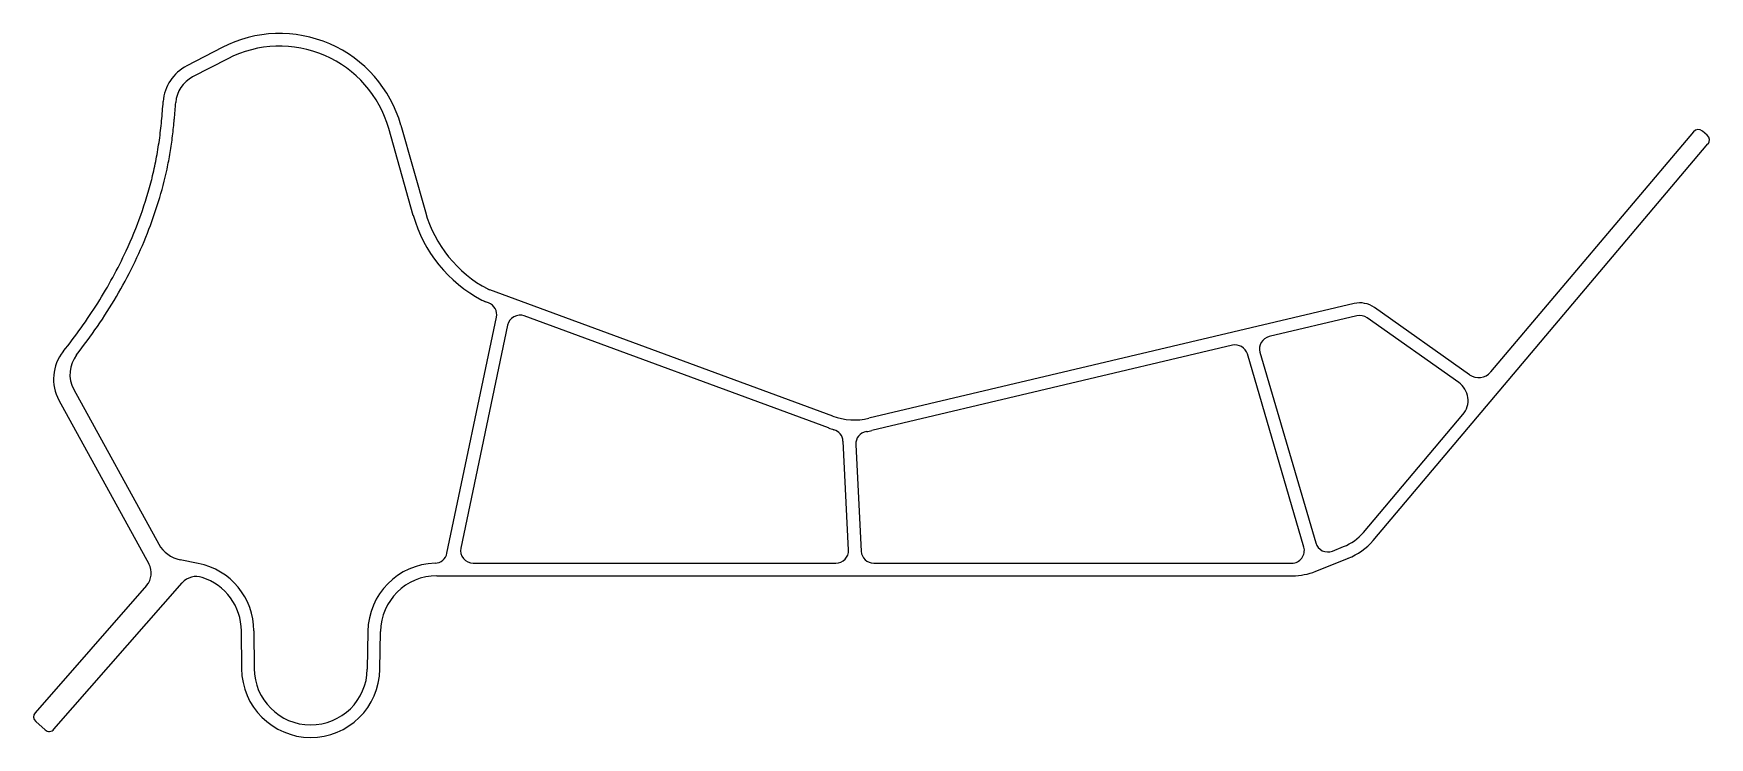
# Model space of a CAD drawing. Header units: metres. Extents: x -67 to 200, y -26 to 86.
import ezdxf

# ---------------------------------------------------------------- set-up
doc = ezdxf.new("R2010")
doc.units = ezdxf.units.M

msp = doc.modelspace()

# ---------------------------------------------------------------- linework, layer by layer
for p, q in [((-37.06, 84), (-42.66, 81.11)), ((-37.06, 84), (-37.06, 84)), ((-42.66, 81.11), (-42.66, 81.11)), ((-36.14, 82.23), (-41.74, 79.33)), ((-36.14, 82.23), (-36.14, 82.23)), ((-41.74, 79.33), (-41.74, 79.33)), ((-46.43, 75.41), (-46.43, 75.41)), ((-44.43, 75.27), (-44.43, 75.27)), ((-46.68, 72.35), (-46.68, 72.35)), ((-44.65, 72.61), (-44.65, 72.61)), ((-44.93, 69.95), (-44.93, 69.95)), ((-6.65, 57.32), (-10.56, 71.13)), ((-10.56, 71.13), (-10.56, 71.13)), ((-8.63, 71.68), (-4.73, 57.87)), ((-8.63, 71.68), (-8.63, 71.68)), ((196.99, 70.6), (164.71, 32.41)), ((196.99, 70.6), (196.99, 70.6)), ((199.16, 70.07), (198.4, 70.72)), ((198.4, 70.72), (198.4, 70.72)), ((199.16, 70.07), (199.16, 70.07)), ((-47.03, 69.29), (-47.03, 69.29)), ((-45.32, 67.31), (-45.32, 67.31)), ((146, 5.62), (199.28, 68.67)), ((199.28, 68.67), (199.28, 68.67)), ((-47.54, 66.26), (-47.54, 66.26)), ((-45.82, 64.69), (-45.82, 64.69)), ((-48.2, 63.26), (-48.2, 63.26)), ((-47.16, 59.52), (-47.16, 59.52)), ((-49.98, 57.38), (-49.98, 57.38)), ((-6.65, 57.32), (-6.65, 57.32)), ((-4.73, 57.87), (-4.73, 57.87)), ((-48.94, 54.48), (-48.94, 54.48)), ((-52.31, 51.69), (-52.31, 51.69)), ((5.18, 45.62), (5.18, 45.62)), ((60.07, 25.4), (5.55, 45.46)), ((5.55, 45.46), (5.55, 45.46)), ((-56.84, 43.38), (-56.84, 43.38)), ((-53.87, 44.41), (-53.87, 44.41)), ((4.25, 43.85), (4.25, 43.85)), ((5.32, 43.41), (4.85, 43.58)), ((4.85, 43.58), (4.85, 43.58)), ((5.32, 43.41), (5.32, 43.41)), ((142.99, 43.29), (65.83, 25.05)), ((142.99, 43.29), (142.99, 43.29)), ((161.36, 31.98), (146.21, 42.67)), ((146.21, 42.67), (146.21, 42.67)), ((-1.29, 3.59), (6.59, 41.12)), ((6.59, 41.12), (6.59, 41.12)), ((59.38, 23.52), (11.01, 41.32)), ((11.01, 41.32), (11.01, 41.32)), ((143.45, 41.34), (129.48, 38.04)), ((143.45, 41.34), (143.45, 41.34)), ((159.64, 30.75), (145.06, 41.03)), ((145.06, 41.03), (145.06, 41.03)), ((8.36, 39.85), (0.93, 4.41)), ((8.36, 39.85), (8.36, 39.85)), ((129.48, 38.04), (129.48, 38.04)), ((-62.34, 35.66), (-62.34, 35.66)), ((-60.2, 35.14), (-60.2, 35.14)), ((123.64, 36.66), (66.29, 23.1)), ((123.64, 36.66), (123.64, 36.66)), ((135, 4.56), (126.02, 35.28)), ((126.02, 35.28), (126.02, 35.28)), ((128.02, 35.54), (136.89, 5.23)), ((128.02, 35.54), (128.02, 35.54)), ((164.71, 32.41), (164.71, 32.41)), ((-60.65, 29.65), (-47.12, 5.04)), ((-60.65, 29.65), (-60.65, 29.65)), ((159.64, 30.75), (159.64, 30.75)), ((161.36, 31.98), (161.36, 31.98)), ((-63.01, 27.92), (-48.69, 1.88)), ((-63.01, 27.92), (-63.01, 27.92)), ((60.07, 25.4), (60.07, 25.4)), ((65.83, 25.05), (65.83, 25.05)), ((144.47, 6.91), (160.29, 25.63)), ((160.29, 25.63), (160.29, 25.63)), ((59.38, 23.52), (59.38, 23.52)), ((60.25, 23.24), (60.25, 23.24)), ((62.58, 4.1), (61.7, 21.42)), ((61.7, 21.42), (61.7, 21.42)), ((65.41, 22.93), (65.41, 22.93)), ((66.29, 23.1), (66.29, 23.1)), ((63.73, 20.85), (64.59, 3.9)), ((63.73, 20.85), (63.73, 20.85)), ((144.47, 6.91), (144.47, 6.91)), ((146, 5.62), (146, 5.62)), ((-47.12, 5.04), (-47.12, 5.04)), ((-1.29, 3.59), (-1.29, 3.59)), ((0.93, 4.41), (0.93, 4.41)), ((62.58, 4.1), (62.58, 4.1)), ((64.59, 3.9), (64.59, 3.9)), ((135, 4.56), (135, 4.56)), ((136.89, 5.23), (136.89, 5.23)), ((136.89, 0.72), (142.08, 2.79)), ((139.55, 3.93), (141.33, 4.64)), ((139.55, 3.93), (139.55, 3.93)), ((141.33, 4.64), (141.33, 4.64)), ((142.08, 2.79), (142.08, 2.79)), ((-48.69, 1.88), (-48.69, 1.88)), ((-40.85, 1.97), (-43.71, 2.54)), ((-43.71, 2.54), (-43.71, 2.54)), ((-40.85, 1.97), (-40.85, 1.97)), ((-3.19, 2), (-3.19, 2)), ((-2.88, 0), (133.18, 0)), ((2.88, 2), (60.58, 2)), ((66.59, 2), (133.08, 2)), ((136.89, 0.72), (136.89, 0.72)), ((-49.07, -1.54), (-66.8, -21.78)), ((-63.8, -24.41), (-43.39, -1.13)), ((-49.07, -1.54), (-49.07, -1.54)), ((-43.39, -1.13), (-43.39, -1.13)), ((-40.21, -0.26), (-40.21, -0.26)), ((-34, -8.77), (-33.96, -14.77)), ((-34, -8.77), (-34, -8.77)), ((-32, -8.76), (-31.96, -14.76)), ((-32, -8.76), (-32, -8.76)), ((-13.88, -8.84), (-13.97, -14.84)), ((-13.88, -8.84), (-13.88, -8.84)), ((-11.97, -14.87), (-11.88, -8.87)), ((-11.88, -8.87), (-11.88, -8.87)), ((-33.96, -14.77), (-33.96, -14.77)), ((-31.96, -14.76), (-31.96, -14.76)), ((-13.97, -14.84), (-13.97, -14.84)), ((-11.97, -14.87), (-11.97, -14.87)), ((-66.8, -21.78), (-66.8, -21.78)), ((-66.71, -23.19), (-65.21, -24.51)), ((-66.71, -23.19), (-66.71, -23.19)), ((-65.21, -24.51), (-65.21, -24.51)), ((-63.8, -24.41), (-63.8, -24.41))]:
    msp.add_line(p, q)
for centre, radius, start, end in [((-27.88, 66.24), 20, 15.7905, 117.3373), ((-27.88, 66.24), 18, 15.7905, 117.3373), ((-39.45, 74.89), 7, 117.3373, 175.7427), ((-39.45, 74.89), 5, 117.3373, 175.6684), ((-232.61, 89.27), 186.7, 354.7991, 355.7427), ((-249.14, 90.77), 205.3, 354.9233, 355.6684), ((-109.61, 78.07), 63.19, 352.0119, 354.7991), ((-119.82, 79.29), 75.46, 352.8958, 354.9233), ((-109.43, 77.99), 64.99, 350.5418, 352.8958), ((197.75, 69.96), 1, 49.8, 139.8), ((198.52, 69.31), 1, 319.8, 49.8), ((-105.82, 77.54), 59.36, 349.0443, 352.0119), ((-103.01, 76.92), 58.49, 347.9262, 350.5418), ((-103.99, 77.19), 57.5, 345.9808, 349.0443), ((-104.82, 77.31), 60.34, 342.8543, 347.9262), ((-108.97, 78.43), 62.63, 340.3562, 345.9808), ((-112.49, 79.67), 68.36, 338.377, 342.8543), ((-113.39, 80.01), 67.33, 335.1236, 340.3562), ((14.52, 63.31), 22, 195.7905, 242.1705), ((14.52, 63.31), 20, 195.7905, 242.1705), ((-115.81, 80.99), 71.94, 329.4355, 338.377), ((-118.74, 82.49), 73.22, 327.712, 335.1236), ((6.58, 48.28), 3, 242.1705, 249.8), ((-128.75, 88.81), 85.06, 321.3297, 327.712), ((-127.43, 87.85), 85.43, 321.9015, 329.4355), ((6.58, 48.28), 5, 242.1705, 249.8), ((4.63, 41.53), 2, 348.1456, 69.8), ((143.91, 39.4), 4, 54.8, 103.3), ((10.32, 39.44), 2, 69.8, 168.1456), ((143.91, 39.4), 2, 54.8, 103.3), ((129.94, 36.1), 2, 103.3, 196.3), ((-56.87, 31.29), 7, 141.3297, 208.7961), ((-56.26, 32.06), 5, 141.9015, 208.7961), ((124.1, 34.71), 2, 16.3, 103.3), ((162.8, 34.02), 2.5, 234.8, 319.8), ((157.62, 27.89), 3.5, 319.8, 54.8), ((63.53, 34.78), 10, 249.8, 283.3), ((63.53, 34.78), 12, 249.8, 254.1438), ((59.7, 21.31), 2, 2.9122, 74.1438), ((65.73, 20.96), 2, 99.0447, 182.9122), ((63.53, 34.78), 12, 279.0447, 283.3), ((138.36, 12.07), 8, 291.8, 319.8), ((138.36, 12.07), 10, 291.8, 319.8), ((-42.74, 7.45), 5, 208.7961, 258.7411), ((-3.25, 4), 2, 271.6099, 348.1456), ((2.88, 4), 2, 168.1456, 270), ((60.58, 4), 2, 270, 2.9122), ((66.59, 4), 2, 182.9122, 270), ((133.08, 4), 2, 270, 16.3), ((138.81, 5.79), 2, 196.3, 291.8), ((-51.32, 0.44), 3, 318.769, 28.7961), ((-42.99, -8.82), 11, 0.2952, 78.7411), ((-2.88, -8.99), 11, 91.6099, 179.1971), ((-2.88, -9), 9, 90, 179.1971), ((133.18, 10), 10, 270, 291.8), ((-41.14, -3.11), 3, 71.9709, 138.769), ((-42.99, -8.82), 9, 0.2952, 71.9709), ((-22.96, -14.71), 11, 180.2952, 359.1971), ((-22.96, -14.71), 9, 180.2952, 359.1971), ((-66.05, -22.44), 1, 138.769, 228.769), ((-64.55, -23.75), 1, 228.769, 318.769)]:
    msp.add_arc(centre, radius, start, end)

doc.saveas('drawing.dxf')
